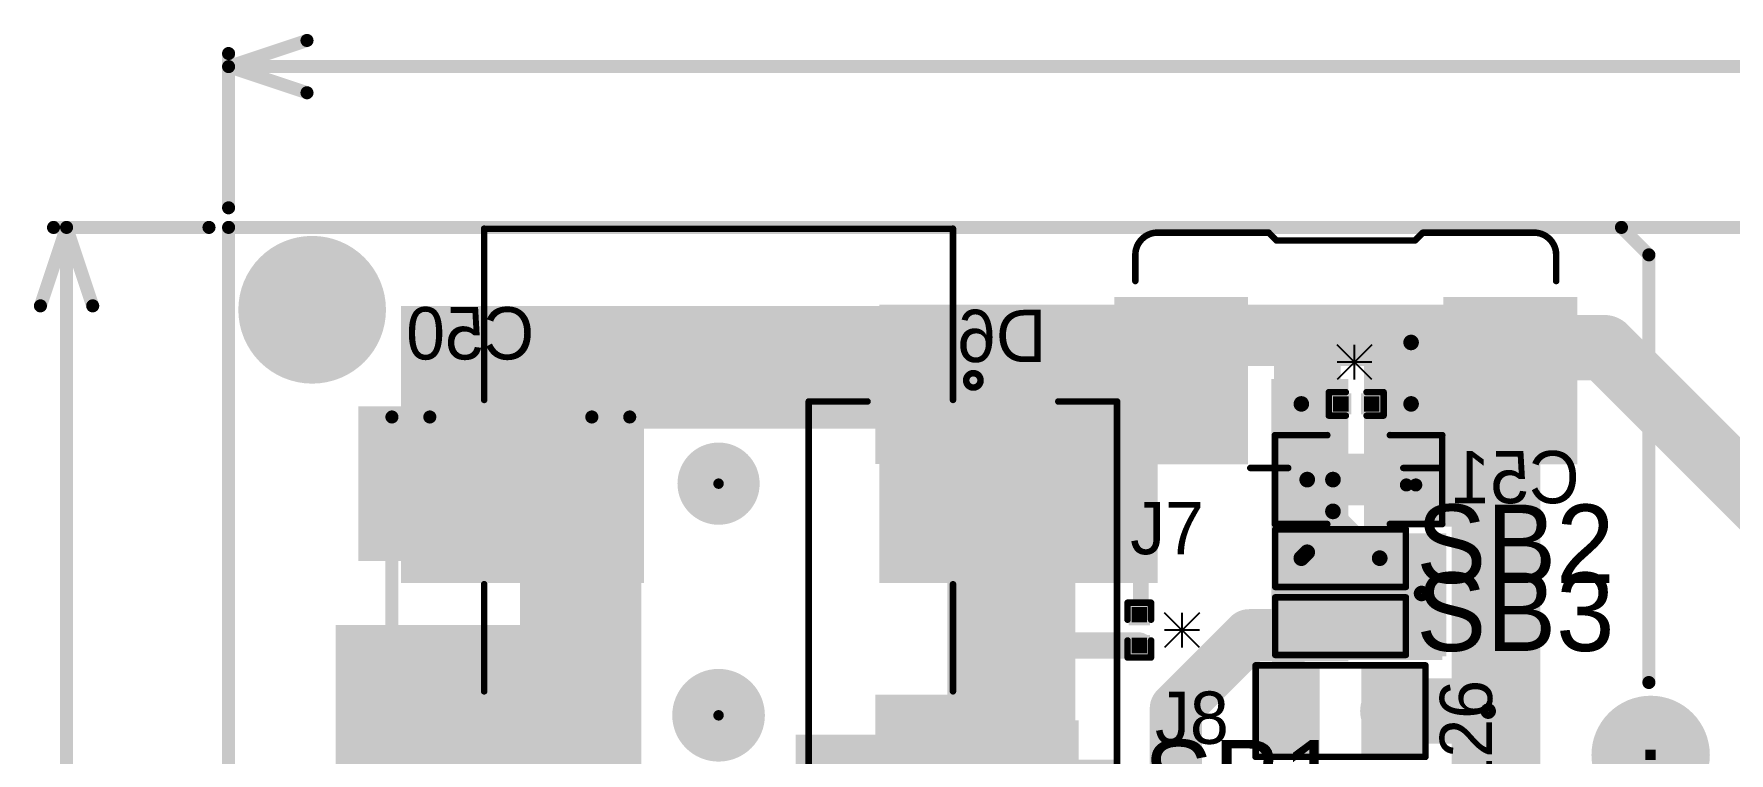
# Model space of a CAD drawing. Header units: millimetres. Extents: x 0.85 to 4.91, y 0.77 to 5.15.
# Drawn here: x 0.851 to 2.148, y 4.598 to 5.148 of the extents above; entities that cross this region are included whole.
import ezdxf

# ---------------------------------------------------------------- set-up
doc = ezdxf.new("R2010")
doc.units = ezdxf.units.MM
doc.header["$MEASUREMENT"] = 0
for name, color, linetype in [('BottomLayer', 5, 'Continuous'), ('BottomOverlay', 54, 'Continuous'), ('BottomPaste', 16, 'Continuous'), ('BottomSolder', 6, 'Continuous'), ('Mechanical1', 6, 'Continuous'), ('Mechanical2', 216, 'Continuous'), ('MultiLayer', 9, 'Continuous'), ('PadHoleLayer', 156, 'Continuous'), ('TopLayer', 1, 'Continuous'), ('TopOverlay', 2, 'Continuous'), ('TopPaste', 8, 'Continuous'), ('TopSolder', 216, 'Continuous'), ('ViaHoleLayer', 16, 'Continuous')]:
    doc.layers.add(name, color=color, linetype=linetype)

# ---------------------------------------------------------------- blocks, each defined once
blk = doc.blocks.new('CAP_0201_B_74')
at = {"layer": 'BottomLayer'}
for points in [[(-0.0177, -0.0059), (-0.0059, -0.0059), (-0.0177, 0.0059), (-0.0059, 0.0059)], [(0.0059, -0.0059), (0.0177, -0.0059), (0.0059, 0.0059), (0.0177, 0.0059)]]:
    blk.add_solid(points, dxfattribs=at)
at = {"layer": 'BottomOverlay', "const_width": 0.005}
for points in [[(-0.021, 0.009), (-0.008, 0.009)], [(-0.021, -0.009), (-0.021, 0.009)], [(0.008, 0.009), (0.021, 0.009)], [(0.021, -0.009), (0.021, 0.009)], [(-0.021, -0.009), (-0.008, -0.009)], [(0.008, -0.009), (0.021, -0.009)]]:
    blk.add_lwpolyline(points, dxfattribs=at)
at = {"layer": 'BottomOverlay', "const_width": 0.0025}
for points in [[(-0.0222, 0.009, 1), (-0.0198, 0.009, 1)], [(-0.0222, 0.009, 1), (-0.0198, 0.009, 1)], [(-0.0092, 0.009, 1), (-0.0067, 0.009, 1)], [(0.0067, 0.009, 1), (0.0092, 0.009, 1)], [(0.0198, 0.009, 1), (0.0222, 0.009, 1)], [(0.0198, 0.009, 1), (0.0222, 0.009, 1)], [(-0.0222, -0.009, 1), (-0.0198, -0.009, 1)], [(-0.0222, -0.009, 1), (-0.0198, -0.009, 1)], [(-0.0092, -0.009, 1), (-0.0067, -0.009, 1)], [(0.0067, -0.009, 1), (0.0092, -0.009, 1)], [(0.0198, -0.009, 1), (0.0222, -0.009, 1)], [(0.0198, -0.009, 1), (0.0222, -0.009, 1)]]:
    blk.add_lwpolyline(points, format="xyb", close=True, dxfattribs=at)
at = {"layer": 'BottomPaste'}
for points in [[(-0.0177, -0.0059), (-0.0059, -0.0059), (-0.0177, 0.0059), (-0.0059, 0.0059)], [(0.0059, -0.0059), (0.0177, -0.0059), (0.0059, 0.0059), (0.0177, 0.0059)]]:
    blk.add_solid(points, dxfattribs=at)
at = {"layer": 'BottomSolder'}
for points in [[(-0.0199, -0.0081), (-0.0037, -0.0081), (-0.0199, 0.0081), (-0.0037, 0.0081)], [(0.0037, -0.0081), (0.0199, -0.0081), (0.0037, 0.0081), (0.0199, 0.0081)]]:
    blk.add_solid(points, dxfattribs=at)
blk = doc.blocks.new('SMD_PAD_118')
at = {"layer": 'TopLayer'}
for points in [[(-0.06, -0.03), (-0.02, -0.03), (-0.06, 0.03), (-0.02, 0.03)], [(0.02, -0.03), (0.06, -0.03), (0.02, 0.03), (0.06, 0.03)]]:
    blk.add_solid(points, dxfattribs=at)
at = {"layer": 'TopOverlay', "const_width": 0.005}
for points in [[(-0.065, 0.035), (0.065, 0.035)], [(-0.065, -0.035), (-0.065, 0.035)], [(0.065, -0.035), (0.065, 0.035)], [(-0.065, -0.035), (0.065, -0.035)]]:
    blk.add_lwpolyline(points, dxfattribs=at)
at = {"layer": 'TopOverlay', "const_width": 0.0025}
for points in [[(-0.06625, 0.035, 1), (-0.06375, 0.035, 1)], [(-0.06625, 0.035, 1), (-0.06375, 0.035, 1)], [(0.06375, 0.035, 1), (0.06625, 0.035, 1)], [(0.06375, 0.035, 1), (0.06625, 0.035, 1)], [(-0.06625, -0.035, 1), (-0.06375, -0.035, 1)], [(-0.06625, -0.035, 1), (-0.06375, -0.035, 1)], [(0.06375, -0.035, 1), (0.06625, -0.035, 1)], [(0.06375, -0.035, 1), (0.06625, -0.035, 1)]]:
    blk.add_lwpolyline(points, format="xyb", close=True, dxfattribs=at)
at = {"layer": 'TopPaste'}
for points in [[(-0.06, -0.03), (-0.02, -0.03), (-0.06, 0.03), (-0.02, 0.03)], [(0.02, -0.03), (0.06, -0.03), (0.02, 0.03), (0.06, 0.03)]]:
    blk.add_solid(points, dxfattribs=at)
at = {"layer": 'TopSolder'}
for points in [[(-0.064, -0.034), (-0.016, -0.034), (-0.064, 0.034), (-0.016, 0.034)], [(0.016, -0.034), (0.064, -0.034), (0.016, 0.034), (0.064, 0.034)]]:
    blk.add_solid(points, dxfattribs=at)
blk = doc.blocks.new('S______B______122')
at = {"layer": 'TopLayer'}
for points in [[(-0.015, -0.0175), (-0.015, 0.0175), (-0.045, -0.0175), (-0.045, 0.0175)], [(0.045, -0.0175), (0.045, 0.0175), (0.015, -0.0175), (0.015, 0.0175)]]:
    blk.add_solid(points, dxfattribs=at)
at = {"layer": 'TopOverlay', "const_width": 0.005}
for points in [[(0.05, 0.022), (-0.05, 0.022)], [(-0.05, 0.022), (-0.05, -0.022)], [(0.05, 0.022), (0.05, -0.022)], [(0.05, -0.022), (-0.05, -0.022)]]:
    blk.add_lwpolyline(points, dxfattribs=at)
at = {"layer": 'TopOverlay', "const_width": 0.0025}
for points in [[(-0.05125, 0.022, 1), (-0.04875, 0.022, 1)], [(-0.05125, 0.022, 1), (-0.04875, 0.022, 1)], [(0.04875, 0.022, 1), (0.05125, 0.022, 1)], [(0.04875, 0.022, 1), (0.05125, 0.022, 1)], [(-0.05125, -0.022, 1), (-0.04875, -0.022, 1)], [(-0.05125, -0.022, 1), (-0.04875, -0.022, 1)], [(0.04875, -0.022, 1), (0.05125, -0.022, 1)], [(0.04875, -0.022, 1), (0.05125, -0.022, 1)]]:
    blk.add_lwpolyline(points, format="xyb", close=True, dxfattribs=at)
at = {"layer": 'TopPaste'}
for points in [[(-0.015, -0.0175), (-0.015, 0.0175), (-0.045, -0.0175), (-0.045, 0.0175)], [(0.045, -0.0175), (0.045, 0.0175), (0.015, -0.0175), (0.015, 0.0175)]]:
    blk.add_solid(points, dxfattribs=at)
at = {"layer": 'TopSolder'}
for points in [[(-0.011, -0.0215), (-0.011, 0.0215), (-0.049, -0.0215), (-0.049, 0.0215)], [(0.049, -0.0215), (0.049, 0.0215), (0.011, -0.0215), (0.011, 0.0215)]]:
    blk.add_solid(points, dxfattribs=at)
blk = doc.blocks.new('S______B______123')
at = {"layer": 'TopLayer'}
for points in [[(-0.015, -0.0175), (-0.015, 0.0175), (-0.045, -0.0175), (-0.045, 0.0175)], [(0.045, -0.0175), (0.045, 0.0175), (0.015, -0.0175), (0.015, 0.0175)]]:
    blk.add_solid(points, dxfattribs=at)
at = {"layer": 'TopOverlay', "const_width": 0.005}
for points in [[(0.05, 0.022), (-0.05, 0.022)], [(-0.05, 0.022), (-0.05, -0.022)], [(0.05, 0.022), (0.05, -0.022)], [(0.05, -0.022), (-0.05, -0.022)]]:
    blk.add_lwpolyline(points, dxfattribs=at)
at = {"layer": 'TopOverlay', "const_width": 0.0025}
for points in [[(-0.05125, 0.022, 1), (-0.04875, 0.022, 1)], [(-0.05125, 0.022, 1), (-0.04875, 0.022, 1)], [(0.04875, 0.022, 1), (0.05125, 0.022, 1)], [(0.04875, 0.022, 1), (0.05125, 0.022, 1)], [(-0.05125, -0.022, 1), (-0.04875, -0.022, 1)], [(-0.05125, -0.022, 1), (-0.04875, -0.022, 1)], [(0.04875, -0.022, 1), (0.05125, -0.022, 1)], [(0.04875, -0.022, 1), (0.05125, -0.022, 1)]]:
    blk.add_lwpolyline(points, format="xyb", close=True, dxfattribs=at)
at = {"layer": 'TopPaste'}
for points in [[(-0.015, -0.0175), (-0.015, 0.0175), (-0.045, -0.0175), (-0.045, 0.0175)], [(0.045, -0.0175), (0.045, 0.0175), (0.015, -0.0175), (0.015, 0.0175)]]:
    blk.add_solid(points, dxfattribs=at)
at = {"layer": 'TopSolder'}
for points in [[(-0.011, -0.0215), (-0.011, 0.0215), (-0.049, -0.0215), (-0.049, 0.0215)], [(0.049, -0.0215), (0.049, 0.0215), (0.011, -0.0215), (0.011, 0.0215)]]:
    blk.add_solid(points, dxfattribs=at)
blk = doc.blocks.new('87583_2010BLF_203')
at = {"layer": 'BottomSolder'}
for points in [[(-0.2627, -0.0745), (-0.2547, -0.0745), (-0.2627, -0.0665), (-0.2547, -0.0665)], [(0.2627, -0.0665), (0.2547, -0.0665), (0.2627, -0.0745), (0.2547, -0.0745)]]:
    blk.add_solid(points, dxfattribs=at)
at = {"layer": 'PadHoleLayer', "const_width": 0.0453}
for points in [[(-0.2813, -0.0705, 1), (-0.236, -0.0705, 1)], [(0.236, -0.0705, 1), (0.2813, -0.0705, 1)]]:
    blk.add_lwpolyline(points, format="xyb", close=True, dxfattribs=at)
at = {"layer": 'TopLayer'}
for points in [[(-0.1598, 0.0138), (-0.1157, 0.0138), (-0.1598, 0.1272), (-0.1157, 0.1272)], [(-0.0614, 0.0138), (-0.0173, 0.0138), (-0.0614, 0.1272), (-0.0173, 0.1272)], [(0.0173, 0.0138), (0.0614, 0.0138), (0.0173, 0.1272), (0.0614, 0.1272)], [(0.1598, 0.1272), (0.1157, 0.1272), (0.1598, 0.0138), (0.1157, 0.0138)]]:
    blk.add_solid(points, dxfattribs=at)
at = {"layer": 'TopOverlay'}
for points, const_width in [([(-0.1719, 0.108, 1), (-0.1861, 0.108, 1)], 0.01), ([(-0.1886, 0.108, 1), (-0.1836, 0.108, 1)], 0.005), ([(-0.1744, 0.108, 1), (-0.1694, 0.108, 1)], 0.005), ([(-0.2625, 0.086, 1), (-0.2575, 0.086, 1)], 0.005), ([(-0.2625, 0.086, 1), (-0.2575, 0.086, 1)], 0.005), ([(-0.1765, 0.086, 1), (-0.1715, 0.086, 1)], 0.005), ([(0.1715, 0.086, 1), (0.1765, 0.086, 1)], 0.005), ([(0.2575, 0.086, 1), (0.2625, 0.086, 1)], 0.005), ([(0.2575, 0.086, 1), (0.2625, 0.086, 1)], 0.005), ([(-0.2625, -0.015, 1), (-0.2575, -0.015, 1)], 0.005), ([(0.2575, -0.015, 1), (0.2625, -0.015, 1)], 0.005), ([(-0.2625, -0.1259, 1), (-0.2575, -0.1259, 1)], 0.005), ([(0.2575, -0.1259, 1), (0.2625, -0.1259, 1)], 0.005), ([(-0.2625, -0.453, 1), (-0.2575, -0.453, 1)], 0.005), ([(-0.2625, -0.453, 1), (-0.2575, -0.453, 1)], 0.005), ([(0.2575, -0.453, 1), (0.2625, -0.453, 1)], 0.005), ([(0.2575, -0.453, 1), (0.2625, -0.453, 1)], 0.005), ([(-0.2835, -0.474, 1), (-0.2785, -0.474, 1)], 0.005), ([(-0.2835, -0.474, 1), (-0.2785, -0.474, 1)], 0.005), ([(0.2785, -0.474, 1), (0.2835, -0.474, 1)], 0.005), ([(0.2785, -0.474, 1), (0.2835, -0.474, 1)], 0.005)]:
    blk.add_lwpolyline(points, format="xyb", close=True, dxfattribs=dict(at, const_width=const_width))
at = {"layer": 'TopOverlay', "const_width": 0.01}
for points in [[(-0.174, 0.086), (-0.26, 0.086)], [(-0.26, 0.086), (-0.26, -0.015)], [(0.26, 0.086), (0.174, 0.086)], [(0.26, 0.086), (0.26, -0.015)], [(-0.26, -0.1259), (-0.26, -0.453)], [(0.26, -0.1259), (0.26, -0.453)], [(-0.26, -0.453), (-0.281, -0.474)], [(0.281, -0.474), (0.26, -0.453)], [(0.281, -0.474), (-0.281, -0.474)]]:
    blk.add_lwpolyline(points, dxfattribs=at)
at = {"layer": 'TopPaste'}
for points in [[(-0.1598, 0.0138), (-0.1157, 0.0138), (-0.1598, 0.1272), (-0.1157, 0.1272)], [(-0.0614, 0.0138), (-0.0173, 0.0138), (-0.0614, 0.1272), (-0.0173, 0.1272)], [(0.0173, 0.0138), (0.0614, 0.0138), (0.0173, 0.1272), (0.0614, 0.1272)], [(0.1598, 0.1272), (0.1157, 0.1272), (0.1598, 0.0138), (0.1157, 0.0138)]]:
    blk.add_solid(points, dxfattribs=at)
at = {"layer": 'TopSolder'}
for points in [[(-0.1638, 0.0098), (-0.1117, 0.0098), (-0.1638, 0.1312), (-0.1117, 0.1312)], [(-0.0654, 0.0098), (-0.0133, 0.0098), (-0.0654, 0.1312), (-0.0133, 0.1312)], [(0.0133, 0.0098), (0.0654, 0.0098), (0.0133, 0.1312), (0.0654, 0.1312)], [(0.1638, 0.1312), (0.1117, 0.1312), (0.1638, 0.0098), (0.1117, 0.0098)], [(-0.2627, -0.0745), (-0.2547, -0.0745), (-0.2627, -0.0665), (-0.2547, -0.0665)], [(0.2627, -0.0665), (0.2547, -0.0665), (0.2627, -0.0745), (0.2547, -0.0745)]]:
    blk.add_solid(points, dxfattribs=at)
blk = doc.blocks.new('0527460471_207')
at = {"layer": 'TopLayer'}
for points in [[(-0.0354, 0.0221), (-0.0236, 0.0221), (-0.0354, 0.0536), (-0.0236, 0.0536)], [(-0.0157, 0.0221), (-0.0039, 0.0221), (-0.0157, 0.0536), (-0.0039, 0.0536)], [(0.0039, 0.0221), (0.0157, 0.0221), (0.0039, 0.0536), (0.0157, 0.0536)], [(0.0236, 0.0221), (0.0354, 0.0221), (0.0236, 0.0536), (0.0354, 0.0536)], [(-0.1732, -0.0979), (-0.0787, -0.0979), (-0.1732, 0.0221), (-0.0787, 0.0221)], [(0.1732, 0.0221), (0.0787, 0.0221), (0.1732, -0.0979), (0.0787, -0.0979)]]:
    blk.add_solid(points, dxfattribs=at)
at = {"layer": 'TopOverlay'}
for points, const_width in [([(-0.0464, 0.042, 1), (-0.0536, 0.042, 1)], 0.01), ([(-0.0561, 0.042, 1), (-0.0511, 0.042, 1)], 0.005), ([(-0.0489, 0.042, 1), (-0.0439, 0.042, 1)], 0.005), ([(-0.0742, 0.029, 1), (-0.0717, 0.029, 1)], 0.0025), ([(-0.0452, 0.029, 1), (-0.0428, 0.029, 1)], 0.0025), ([(0.0428, 0.029, 1), (0.0453, 0.029, 1)], 0.0025), ([(0.0718, 0.029, 1), (0.0743, 0.029, 1)], 0.0025), ([(-0.1623, -0.114, 1), (-0.1598, -0.114, 1)], 0.0025), ([(0.1598, -0.114, 1), (0.1623, -0.114, 1)], 0.0025), ([(-0.1623, -0.133, 1), (-0.1598, -0.133, 1)], 0.0025), ([(-0.1623, -0.133, 1), (-0.1598, -0.133, 1)], 0.0025), ([(-0.0542, -0.145, 1), (-0.0517, -0.145, 1)], 0.0025), ([(-0.0542, -0.145, 1), (-0.0517, -0.145, 1)], 0.0025), ([(0.0517, -0.145, 1), (0.0542, -0.145, 1)], 0.0025), ([(0.0517, -0.145, 1), (0.0542, -0.145, 1)], 0.0025), ([(0.1598, -0.133, 1), (0.1623, -0.133, 1)], 0.0025), ([(0.1598, -0.133, 1), (0.1623, -0.133, 1)], 0.0025), ([(-0.1462, -0.151, 1), (-0.1437, -0.151, 1)], 0.0025), ([(-0.1462, -0.151, 1), (-0.1437, -0.151, 1)], 0.0025), ([(-0.0602, -0.151, 1), (-0.0578, -0.151, 1)], 0.0025), ([(-0.0602, -0.151, 1), (-0.0578, -0.151, 1)], 0.0025), ([(0.0577, -0.151, 1), (0.0602, -0.151, 1)], 0.0025), ([(0.0577, -0.151, 1), (0.0602, -0.151, 1)], 0.0025), ([(0.1437, -0.151, 1), (0.1462, -0.151, 1)], 0.0025), ([(0.1437, -0.151, 1), (0.1462, -0.151, 1)], 0.0025)]:
    blk.add_lwpolyline(points, format="xyb", close=True, dxfattribs=dict(at, const_width=const_width))
at = {"layer": 'TopOverlay', "const_width": 0.005}
for points in [[(-0.044, 0.029), (-0.073, 0.029)], [(0.073, 0.029), (0.044, 0.029)], [(-0.161, -0.114), (-0.161, -0.133)], [(0.161, -0.114), (0.161, -0.133)], [(-0.053, -0.145), (-0.059, -0.151)], [(0.053, -0.145), (-0.053, -0.145)], [(0.059, -0.151), (0.053, -0.145)], [(-0.059, -0.151), (-0.145, -0.151)], [(0.145, -0.151), (0.059, -0.151)]]:
    blk.add_lwpolyline(points, dxfattribs=at)
for points in [[(-0.145, -0.151, -0.414214), (-0.161, -0.133)], [(0.161, -0.133, -0.414214), (0.145, -0.151)]]:
    blk.add_lwpolyline(points, format="xyb", dxfattribs=at)
at = {"layer": 'TopPaste'}
for points in [[(-0.0354, 0.0221), (-0.0236, 0.0221), (-0.0354, 0.0536), (-0.0236, 0.0536)], [(-0.0157, 0.0221), (-0.0039, 0.0221), (-0.0157, 0.0536), (-0.0039, 0.0536)], [(0.0039, 0.0221), (0.0157, 0.0221), (0.0039, 0.0536), (0.0157, 0.0536)], [(0.0236, 0.0221), (0.0354, 0.0221), (0.0236, 0.0536), (0.0354, 0.0536)], [(-0.1732, -0.0979), (-0.0787, -0.0979), (-0.1732, 0.0221), (-0.0787, 0.0221)], [(0.1732, 0.0221), (0.0787, 0.0221), (0.1732, -0.0979), (0.0787, -0.0979)]]:
    blk.add_solid(points, dxfattribs=at)
at = {"layer": 'TopSolder'}
for points in [[(-0.0394, 0.0181), (-0.0196, 0.0181), (-0.0394, 0.0576), (-0.0196, 0.0576)], [(-0.0197, 0.0181), (0.0001, 0.0181), (-0.0197, 0.0576), (0.0001, 0.0576)], [(-0.0001, 0.0181), (0.0197, 0.0181), (-0.0001, 0.0576), (0.0197, 0.0576)], [(0.0196, 0.0181), (0.0394, 0.0181), (0.0196, 0.0576), (0.0394, 0.0576)], [(-0.1772, -0.1019), (-0.0747, -0.1019), (-0.1772, 0.0261), (-0.0747, 0.0261)], [(0.1772, 0.0261), (0.0747, 0.0261), (0.1772, -0.1019), (0.0747, -0.1019)]]:
    blk.add_solid(points, dxfattribs=at)
blk = doc.blocks.new('DC_005_5A_2_5_SMT_208')
at = {"layer": 'BottomSolder', "const_width": 0.004}
for points in [[(-0.002, 0, 1), (0.002, 0, 1)], [(0.1752, 0, 1), (0.1792, 0, 1)]]:
    blk.add_lwpolyline(points, format="xyb", close=True, dxfattribs=at)
at = {"layer": 'PadHoleLayer'}
for points, const_width in [([(-0.0157, 0, 1), (0.0157, 0, 1)], 0.0315), ([(0.1594, 0, 1), (0.1949, 0, 1)], 0.0354)]:
    blk.add_lwpolyline(points, format="xyb", close=True, dxfattribs=dict(at, const_width=const_width))
at = {"layer": 'TopLayer'}
for points in [[(-0.0551, 0.1772), (0.0551, 0.1772), (-0.0551, 0.2717), (0.0551, 0.2717)], [(0.185, 0.1772), (0.2953, 0.1772), (0.185, 0.2717), (0.2953, 0.2717)], [(-0.0551, -0.2717), (0.0551, -0.2717), (-0.0551, -0.1772), (0.0551, -0.1772)], [(0.185, -0.2717), (0.2953, -0.2717), (0.185, -0.1772), (0.2953, -0.1772)]]:
    blk.add_solid(points, dxfattribs=at)
at = {"layer": 'TopOverlay'}
for points, const_width in [([(-0.0735, 0.195, 1), (-0.0845, 0.195, 1)], 0.005), ([(-0.0857, 0.195, 1), (-0.0832, 0.195, 1)], 0.0025), ([(-0.0748, 0.195, 1), (-0.0723, 0.195, 1)], 0.0025), ([(-0.1963, 0.1794, 1), (-0.1938, 0.1794, 1)], 0.0025), ([(-0.1961, 0.1794, 1), (-0.1936, 0.1794, 1)], 0.0025), ([(-0.0653, 0.1794, 1), (-0.0628, 0.1794, 1)], 0.0025), ([(0.0757, 0.1794, 1), (0.0783, 0.1794, 1)], 0.0025), ([(0.1576, 0.1794, 1), (0.1601, 0.1794, 1)], 0.0025), ([(0.3029, 0.1794, 1), (0.3054, 0.1794, 1)], 0.0025), ([(0.3848, 0.1794, 1), (0.3873, 0.1794, 1)], 0.0025), ([(0.3847, 0.1794, 1), (0.3872, 0.1794, 1)], 0.0025), ([(-0.1963, -0.1794, 1), (-0.1938, -0.1794, 1)], 0.0025), ([(-0.1961, -0.1794, 1), (-0.1936, -0.1794, 1)], 0.0025), ([(-0.0653, -0.1794, 1), (-0.0628, -0.1794, 1)], 0.0025), ([(0.0757, -0.1794, 1), (0.0783, -0.1794, 1)], 0.0025), ([(0.1576, -0.1794, 1), (0.1601, -0.1794, 1)], 0.0025), ([(0.3029, -0.1794, 1), (0.3054, -0.1794, 1)], 0.0025), ([(0.3848, -0.1794, 1), (0.3873, -0.1794, 1)], 0.0025), ([(0.3847, -0.1794, 1), (0.3872, -0.1794, 1)], 0.0025)]:
    blk.add_lwpolyline(points, format="xyb", close=True, dxfattribs=dict(at, const_width=const_width))
at = {"layer": 'TopOverlay', "const_width": 0.005}
for points in [[(-0.064, 0.1794), (-0.195, 0.1794)], [(-0.1949, -0.1794), (-0.1949, 0.1794)], [(0.1588, 0.1794), (0.077, 0.1794)], [(0.386, 0.1794), (0.3042, 0.1794)], [(0.386, -0.1794), (0.386, 0.1794)], [(-0.064, -0.1794), (-0.195, -0.1794)], [(0.1588, -0.1794), (0.077, -0.1794)], [(0.386, -0.1794), (0.3042, -0.1794)]]:
    blk.add_lwpolyline(points, dxfattribs=at)
at = {"layer": 'TopPaste'}
for points in [[(-0.0551, 0.1772), (0.0551, 0.1772), (-0.0551, 0.2717), (0.0551, 0.2717)], [(0.185, 0.1772), (0.2953, 0.1772), (0.185, 0.2717), (0.2953, 0.2717)], [(-0.0551, -0.2717), (0.0551, -0.2717), (-0.0551, -0.1772), (0.0551, -0.1772)], [(0.185, -0.2717), (0.2953, -0.2717), (0.185, -0.1772), (0.2953, -0.1772)]]:
    blk.add_solid(points, dxfattribs=at)
at = {"layer": 'TopSolder', "const_width": 0.004}
for points in [[(-0.002, 0, 1), (0.002, 0, 1)], [(0.1752, 0, 1), (0.1792, 0, 1)]]:
    blk.add_lwpolyline(points, format="xyb", close=True, dxfattribs=at)
at = {"layer": 'TopSolder'}
for points in [[(-0.0591, 0.1732), (0.0591, 0.1732), (-0.0591, 0.2757), (0.0591, 0.2757)], [(0.181, 0.1732), (0.2993, 0.1732), (0.181, 0.2757), (0.2993, 0.2757)], [(-0.0591, -0.2757), (0.0591, -0.2757), (-0.0591, -0.1732), (0.0591, -0.1732)], [(0.181, -0.2757), (0.2993, -0.2757), (0.181, -0.1732), (0.2993, -0.1732)]]:
    blk.add_solid(points, dxfattribs=at)
blk = doc.blocks.new('SMC_B_216')
at = {"layer": 'BottomLayer'}
for points in [[(-0.1522, -0.063), (-0.0923, -0.063), (-0.1522, 0.063), (-0.0923, 0.063)], [(0.0923, -0.063), (0.1522, -0.063), (0.0923, 0.063), (0.1522, 0.063)]]:
    blk.add_solid(points, dxfattribs=at)
at = {"layer": 'BottomOverlay', "const_width": 0.005}
for points in [[(-0.153, 0.118), (0.136, 0.118)], [(0.136, 0.118), (0.136, 0.073)], [(0.136, -0.073), (0.136, -0.118)], [(-0.153, -0.118), (0.136, -0.118)]]:
    blk.add_lwpolyline(points, dxfattribs=at)
at = {"layer": 'BottomOverlay', "const_width": 0.0025}
for points in [[(-0.1542, 0.118, 1), (-0.1517, 0.118, 1)], [(0.1348, 0.118, 1), (0.1373, 0.118, 1)], [(0.1348, 0.118, 1), (0.1373, 0.118, 1)], [(0.1348, 0.073, 1), (0.1373, 0.073, 1)], [(0.1348, -0.073, 1), (0.1373, -0.073, 1)], [(-0.1542, -0.118, 1), (-0.1517, -0.118, 1)], [(0.1348, -0.118, 1), (0.1373, -0.118, 1)], [(0.1348, -0.118, 1), (0.1373, -0.118, 1)]]:
    blk.add_lwpolyline(points, format="xyb", close=True, dxfattribs=at)
at = {"layer": 'BottomOverlay'}
for points in [[(-0.218, 0.065), (-0.138, 0.065), (-0.218, 0.118), (-0.138, 0.118)], [(-0.218, -0.071), (-0.156, -0.071), (-0.218, 0.069), (-0.156, 0.069)], [(-0.218, -0.118), (-0.138, -0.118), (-0.218, -0.065), (-0.138, -0.065)]]:
    blk.add_solid(points, dxfattribs=at)
at = {"layer": 'BottomPaste'}
for points in [[(-0.1522, -0.063), (-0.0923, -0.063), (-0.1522, 0.063), (-0.0923, 0.063)], [(0.0923, -0.063), (0.1522, -0.063), (0.0923, 0.063), (0.1522, 0.063)]]:
    blk.add_solid(points, dxfattribs=at)
at = {"layer": 'BottomSolder'}
for points in [[(-0.1562, -0.067), (-0.0883, -0.067), (-0.1562, 0.067), (-0.0883, 0.067)], [(0.0883, -0.067), (0.1562, -0.067), (0.0883, 0.067), (0.1562, 0.067)]]:
    blk.add_solid(points, dxfattribs=at)
blk = doc.blocks.new('C__0805_B_237')
at = {"layer": 'BottomLayer'}
for points in [[(-0.06, -0.03), (-0.02, -0.03), (-0.06, 0.03), (-0.02, 0.03)], [(0.02, -0.03), (0.06, -0.03), (0.02, 0.03), (0.06, 0.03)]]:
    blk.add_solid(points, dxfattribs=at)
at = {"layer": 'BottomOverlay', "const_width": 0.005}
for points in [[(-0.064, 0.034), (-0.024, 0.034)], [(-0.064, -0.034), (-0.064, 0.034)], [(0.024, 0.034), (0.064, 0.034)], [(0.064, -0.034), (0.064, 0.034)], [(-0.064, -0.034), (-0.024, -0.034)], [(0.024, -0.034), (0.064, -0.034)]]:
    blk.add_lwpolyline(points, dxfattribs=at)
at = {"layer": 'BottomOverlay', "const_width": 0.0025}
for points in [[(-0.0653, 0.034, 1), (-0.0628, 0.034, 1)], [(-0.0653, 0.034, 1), (-0.0628, 0.034, 1)], [(-0.0253, 0.034, 1), (-0.0227, 0.034, 1)], [(0.0227, 0.034, 1), (0.0253, 0.034, 1)], [(0.0628, 0.034, 1), (0.0653, 0.034, 1)], [(0.0628, 0.034, 1), (0.0653, 0.034, 1)], [(-0.0653, -0.034, 1), (-0.0628, -0.034, 1)], [(-0.0653, -0.034, 1), (-0.0628, -0.034, 1)], [(-0.0253, -0.034, 1), (-0.0227, -0.034, 1)], [(0.0227, -0.034, 1), (0.0253, -0.034, 1)], [(0.0628, -0.034, 1), (0.0653, -0.034, 1)], [(0.0628, -0.034, 1), (0.0653, -0.034, 1)]]:
    blk.add_lwpolyline(points, format="xyb", close=True, dxfattribs=at)
at = {"layer": 'BottomPaste'}
for points in [[(-0.06, -0.03), (-0.02, -0.03), (-0.06, 0.03), (-0.02, 0.03)], [(0.02, -0.03), (0.06, -0.03), (0.02, 0.03), (0.06, 0.03)]]:
    blk.add_solid(points, dxfattribs=at)
at = {"layer": 'BottomSolder'}
for points in [[(-0.0628, -0.0328), (-0.0172, -0.0328), (-0.0628, 0.0328), (-0.0172, 0.0328)], [(0.0172, -0.0328), (0.0628, -0.0328), (0.0172, 0.0328), (0.0628, 0.0328)]]:
    blk.add_solid(points, dxfattribs=at)
blk = doc.blocks.new('593D107X9016D2TE3_B_238')
at = {"layer": 'BottomLayer'}
for points in [[(-0.1817, -0.0506), (-0.0719, -0.0506), (-0.1817, 0.0506), (-0.0719, 0.0506)], [(0.0719, -0.0506), (0.1817, -0.0506), (0.0719, 0.0506), (0.1817, 0.0506)]]:
    blk.add_solid(points, dxfattribs=at)
at = {"layer": 'BottomOverlay', "const_width": 0.01}
for points in [[(-0.142, 0.091), (0.15, 0.091)], [(-0.142, 0.091), (-0.142, 0.062)], [(0.15, 0.091), (0.15, 0.062)], [(-0.175, -0.063), (-0.175, -0.092)], [(-0.142, -0.062), (-0.142, -0.091)], [(0.15, -0.062), (0.15, -0.091)], [(-0.191, -0.077), (-0.158, -0.077)], [(-0.142, -0.091), (0.15, -0.091)]]:
    blk.add_lwpolyline(points, dxfattribs=at)
at = {"layer": 'BottomOverlay', "const_width": 0.005}
for points in [[(-0.1445, 0.091, 1), (-0.1395, 0.091, 1)], [(-0.1445, 0.091, 1), (-0.1395, 0.091, 1)], [(0.1475, 0.091, 1), (0.1525, 0.091, 1)], [(0.1475, 0.091, 1), (0.1525, 0.091, 1)], [(-0.1445, 0.062, 1), (-0.1395, 0.062, 1)], [(0.1475, 0.062, 1), (0.1525, 0.062, 1)], [(-0.1775, -0.063, 1), (-0.1725, -0.063, 1)], [(-0.1445, -0.062, 1), (-0.1395, -0.062, 1)], [(0.1475, -0.062, 1), (0.1525, -0.062, 1)], [(-0.1935, -0.077, 1), (-0.1885, -0.077, 1)], [(-0.1605, -0.077, 1), (-0.1555, -0.077, 1)], [(-0.1775, -0.092, 1), (-0.1725, -0.092, 1)], [(-0.1445, -0.091, 1), (-0.1395, -0.091, 1)], [(-0.1445, -0.091, 1), (-0.1395, -0.091, 1)], [(0.1475, -0.091, 1), (0.1525, -0.091, 1)], [(0.1475, -0.091, 1), (0.1525, -0.091, 1)]]:
    blk.add_lwpolyline(points, format="xyb", close=True, dxfattribs=at)
at = {"layer": 'BottomPaste'}
for points in [[(-0.1817, -0.0506), (-0.0719, -0.0506), (-0.1817, 0.0506), (-0.0719, 0.0506)], [(0.0719, -0.0506), (0.1817, -0.0506), (0.0719, 0.0506), (0.1817, 0.0506)]]:
    blk.add_solid(points, dxfattribs=at)
at = {"layer": 'BottomSolder'}
for points in [[(-0.1857, -0.0546), (-0.0679, -0.0546), (-0.1857, 0.0546), (-0.0679, 0.0546)], [(0.0679, -0.0546), (0.1857, -0.0546), (0.0679, 0.0546), (0.1857, 0.0546)]]:
    blk.add_solid(points, dxfattribs=at)
blk = doc.blocks.new('CAP_0201_B_239')
at = {"layer": 'BottomLayer'}
for points in [[(-0.0177, -0.0059), (-0.0059, -0.0059), (-0.0177, 0.0059), (-0.0059, 0.0059)], [(0.0059, -0.0059), (0.0177, -0.0059), (0.0059, 0.0059), (0.0177, 0.0059)]]:
    blk.add_solid(points, dxfattribs=at)
at = {"layer": 'BottomOverlay', "const_width": 0.005}
for points in [[(-0.021, 0.009), (-0.008, 0.009)], [(-0.021, 0.009), (-0.021, -0.009)], [(0.008, 0.009), (0.021, 0.009)], [(0.021, 0.009), (0.021, -0.009)], [(-0.021, -0.009), (-0.008, -0.009)], [(0.008, -0.009), (0.021, -0.009)]]:
    blk.add_lwpolyline(points, dxfattribs=at)
at = {"layer": 'BottomOverlay', "const_width": 0.0025}
for points in [[(-0.0222, 0.009, 1), (-0.0198, 0.009, 1)], [(-0.0222, 0.009, 1), (-0.0198, 0.009, 1)], [(-0.0092, 0.009, 1), (-0.0067, 0.009, 1)], [(0.0067, 0.009, 1), (0.0092, 0.009, 1)], [(0.0198, 0.009, 1), (0.0222, 0.009, 1)], [(0.0198, 0.009, 1), (0.0222, 0.009, 1)], [(-0.0222, -0.009, 1), (-0.0198, -0.009, 1)], [(-0.0222, -0.009, 1), (-0.0198, -0.009, 1)], [(-0.0092, -0.009, 1), (-0.0067, -0.009, 1)], [(0.0067, -0.009, 1), (0.0092, -0.009, 1)], [(0.0198, -0.009, 1), (0.0222, -0.009, 1)], [(0.0198, -0.009, 1), (0.0222, -0.009, 1)]]:
    blk.add_lwpolyline(points, format="xyb", close=True, dxfattribs=at)
at = {"layer": 'BottomPaste'}
for points in [[(-0.0177, -0.0059), (-0.0059, -0.0059), (-0.0177, 0.0059), (-0.0059, 0.0059)], [(0.0059, -0.0059), (0.0177, -0.0059), (0.0059, 0.0059), (0.0177, 0.0059)]]:
    blk.add_solid(points, dxfattribs=at)
at = {"layer": 'BottomSolder'}
for points in [[(-0.0199, -0.0081), (-0.0037, -0.0081), (-0.0199, 0.0081), (-0.0037, 0.0081)], [(0.0037, -0.0081), (0.0199, -0.0081), (0.0037, 0.0081), (0.0199, 0.0081)]]:
    blk.add_solid(points, dxfattribs=at)

msp = doc.modelspace()

# ---------------------------------------------------------------- linework, layer by layer
at = {"layer": 'BottomLayer'}
for points, const_width in [([(1.0377, 4.937, 1), (1.0902, 4.937, 1)], 0.0525), ([(1.9165, 4.908, 1), (1.9415, 4.908, 1)], 0.025), ([(2.0405, 4.908, 1), (2.0655, 4.908, 1)], 0.025), ([(2.0405, 4.908, 1), (2.0655, 4.908, 1)], 0.025), ([(1.2543, 4.895, 1), (1.2857, 4.895, 1)], 0.0315), ([(1.8971, 4.912, 1), (1.9129, 4.912, 1)], 0.0157), ([(1.8131, 4.865, 1), (1.8289, 4.865, 1)], 0.0157), ([(1.8971, 4.865, 1), (1.9129, 4.865, 1)], 0.0157), ([(1.9051, 4.72, 1), (1.9209, 4.72, 1)], 0.0157), ([(1.771, 4.688, 1), (1.791, 4.688, 1)], 0.02), ([(1.771, 4.688, 1), (1.791, 4.688, 1)], 0.02), ([(1.838, 4.688, 1), (1.858, 4.688, 1)], 0.02), ([(1.5752, 4.6802, 1), (1.5852, 4.6802, 1)], 0.01), ([(1.5752, 4.6802, 1), (1.5852, 4.6802, 1)], 0.01), ([(1.692, 4.6802, 1), (1.702, 4.6802, 1)], 0.01), ([(1.557, 4.662, 1), (1.567, 4.662, 1)], 0.01), ([(1.557, 4.662, 1), (1.567, 4.662, 1)], 0.01), ([(1.715, 4.632, 1), (1.735, 4.632, 1)], 0.02), ([(1.715, 4.632, 1), (1.735, 4.632, 1)], 0.02), ([(1.9561, 4.63, 1), (1.9719, 4.63, 1)], 0.0157), ([(1.557, 4.6085, 1), (1.567, 4.6085, 1)], 0.01)]:
    msp.add_lwpolyline(points, format="xyb", close=True, dxfattribs=dict(at, const_width=const_width))
for points, const_width in [([(1.929, 4.908), (2.053, 4.908)], 0.05), ([(2.053, 4.908), (2.222, 4.739)], 0.05), ([(1.725, 4.632), (1.781, 4.688)], 0.04), ([(1.781, 4.688), (1.848, 4.688)], 0.04), ([(1.562, 4.662), (1.5802, 4.6802)], 0.02), ([(1.5802, 4.6802), (1.697, 4.6802)], 0.02), ([(1.562, 4.6085), (1.562, 4.662)], 0.02), ([(1.725, 4.318), (1.725, 4.632)], 0.04)]:
    msp.add_lwpolyline(points, dxfattribs=dict(at, const_width=const_width))
for points in [[(1.132, 4.728), (1.318, 4.728), (1.132, 4.94), (1.318, 4.94)], [(1.136, 4.846), (1.625, 4.846), (1.136, 4.94), (1.625, 4.94)], [(1.498, 4.728), (1.711, 4.728), (1.498, 4.941), (1.711, 4.941)], [(1.997, 4.894), (1.997, 4.941), (1.696, 4.894), (1.696, 4.941)], [(1.936, 4.337), (2.004, 4.337), (1.936, 4.939), (2.004, 4.939)], [(1.997, 4.9), (1.869, 4.9), (1.997, 4.771), (1.869, 4.771)], [(1.798, 4.668), (1.857, 4.668), (1.798, 4.884), (1.857, 4.884)], [(1.7042, 4.7719), (1.6922, 4.7719), (1.7042, 4.703), (1.6922, 4.703)], [(1.802, 4.669), (1.929, 4.669), (1.802, 4.763), (1.929, 4.763)], [(1.082, 4.494), (1.312, 4.494), (1.082, 4.696), (1.312, 4.696)]]:
    msp.add_solid(points, dxfattribs=at)
at = {"layer": 'BottomOverlay'}
for p, q in [((1.875, 4.9103), (1.8483, 4.8837)), ((1.875, 4.8837), (1.8483, 4.9103)), ((1.8617, 4.8837), (1.8617, 4.9103)), ((1.875, 4.897), (1.8483, 4.897)), ((1.743, 4.7053), (1.7163, 4.6787)), ((1.743, 4.6787), (1.7163, 4.7053)), ((1.7297, 4.6787), (1.7297, 4.7053)), ((1.743, 4.692), (1.7163, 4.692))]:
    msp.add_line(p, q, dxfattribs=at)
at = {"layer": 'BottomSolder', "const_width": 0.0565}
msp.add_lwpolyline([(1.0357, 4.937, 1), (1.0922, 4.937, 1)], format="xyb", close=True, dxfattribs=at)
at = {"layer": 'Mechanical1', "const_width": 0.01}
for points in [[(1, 5.123), (1.06, 5.143)], [(1, 5.015), (1, 5.133)], [(1, 5.123), (2.6446, 5.123)], [(1, 5.123), (1.06, 5.103)], [(0.856, 4.94), (0.876, 5)], [(0.866, 5), (0.985, 5)], [(0.876, 3.2174), (0.876, 5)], [(0.876, 5), (0.896, 4.94)]]:
    msp.add_lwpolyline(points, dxfattribs=at)
at = {"layer": 'Mechanical1', "const_width": 0.005}
for points in [[(0.9975, 5.133, 1), (1.0025, 5.133, 1)], [(1.0575, 5.143, 1), (1.0625, 5.143, 1)], [(0.9975, 5.123, 1), (1.0025, 5.123, 1)], [(0.9975, 5.123, 1), (1.0025, 5.123, 1)], [(0.9975, 5.123, 1), (1.0025, 5.123, 1)], [(1.0575, 5.103, 1), (1.0625, 5.103, 1)], [(0.9975, 5.015, 1), (1.0025, 5.015, 1)], [(0.8635, 5, 1), (0.8685, 5, 1)], [(0.8735, 5, 1), (0.8785, 5, 1)], [(0.8735, 5, 1), (0.8785, 5, 1)], [(0.8735, 5, 1), (0.8785, 5, 1)], [(0.9825, 5, 1), (0.9875, 5, 1)], [(0.8535, 4.94, 1), (0.8585, 4.94, 1)], [(0.8935, 4.94, 1), (0.8985, 4.94, 1)]]:
    msp.add_lwpolyline(points, format="xyb", close=True, dxfattribs=at)
at = {"layer": 'Mechanical2', "const_width": 0.01}
for points in [[(1, 5), (4.823, 5)], [(1, 0.965), (1, 5)]]:
    msp.add_lwpolyline(points, dxfattribs=at)
at = {"layer": 'Mechanical2', "const_width": 0.005}
msp.add_lwpolyline([(0.9975, 5, 1), (1.0025, 5, 1)], format="xyb", close=True, dxfattribs=at)
msp.add_lwpolyline([(0.9975, 5, 1), (1.0025, 5, 1)], format="xyb", close=True, dxfattribs=at)
at = {"layer": 'MultiLayer'}
for points, const_width in [([(1.0377, 4.937, 1), (1.0902, 4.937, 1)], 0.0525), ([(1.2543, 4.895, 1), (1.2857, 4.895, 1)], 0.0315), ([(1.8971, 4.912, 1), (1.9129, 4.912, 1)], 0.0157), ([(1.8131, 4.865, 1), (1.8289, 4.865, 1)], 0.0157), ([(1.8971, 4.865, 1), (1.9129, 4.865, 1)], 0.0157), ([(1.9051, 4.72, 1), (1.9209, 4.72, 1)], 0.0157), ([(1.9561, 4.63, 1), (1.9719, 4.63, 1)], 0.0157)]:
    msp.add_lwpolyline(points, format="xyb", close=True, dxfattribs=dict(at, const_width=const_width))
at = {"layer": 'PadHoleLayer', "const_width": 0.0138}
msp.add_lwpolyline([(1.0846, 4.9601), (1.0846, 4.9139), (1.0434, 4.9139), (1.0434, 4.9601)], close=True, dxfattribs=at)
at = {"layer": 'TopLayer'}
for points, const_width in [([(1.0377, 4.937, 1), (1.0902, 4.937, 1)], 0.0525), ([(1.2543, 4.895, 1), (1.2857, 4.895, 1)], 0.0315), ([(1.8971, 4.912, 1), (1.9129, 4.912, 1)], 0.0157), ([(1.8131, 4.865, 1), (1.8289, 4.865, 1)], 0.0157), ([(1.8971, 4.865, 1), (1.9129, 4.865, 1)], 0.0157), ([(1.8958, 4.868, 1), (1.9083, 4.868, 1)], 0.0125), ([(1.8987, 4.865, 1), (1.9112, 4.865, 1)], 0.0125), ([(1.8225, 4.8071, 1), (1.8285, 4.8071, 1)], 0.006), ([(1.8422, 4.8071, 1), (1.8482, 4.8071, 1)], 0.006), ([(1.8422, 4.7828, 1), (1.8482, 4.7828, 1)], 0.006), ([(1.8422, 4.7828, 1), (1.8482, 4.7828, 1)], 0.006), ([(1.818, 4.747, 1), (1.824, 4.747, 1)], 0.006), ([(1.8225, 4.7515, 1), (1.8285, 4.7515, 1)], 0.006), ([(1.8225, 4.7515, 1), (1.8285, 4.7515, 1)], 0.006), ([(1.878, 4.747, 1), (1.884, 4.747, 1)], 0.006), ([(1.9051, 4.72, 1), (1.9209, 4.72, 1)], 0.0157), ([(1.8048, 4.685, 1), (1.8173, 4.685, 1)], 0.0125), ([(1.8048, 4.685, 1), (1.8173, 4.685, 1)], 0.0125), ([(1.8148, 4.695, 1), (1.8273, 4.695, 1)], 0.0125), ([(1.8785, 4.63, 1), (1.9035, 4.63, 1)], 0.025), ([(1.9515, 4.63, 1), (1.9765, 4.63, 1)], 0.025), ([(1.9561, 4.63, 1), (1.9719, 4.63, 1)], 0.0157), ([(1.8048, 4.63, 1), (1.8173, 4.63, 1)], 0.0125)]:
    msp.add_lwpolyline(points, format="xyb", close=True, dxfattribs=dict(at, const_width=const_width))
for points, const_width in [([(1.902, 4.868), (1.905, 4.865)], 0.025), ([(1.8255, 4.7515), (1.8255, 4.8071)], 0.012), ([(1.8452, 4.7828), (1.8452, 4.8071)], 0.012), ([(1.8452, 4.7828), (1.881, 4.747)], 0.012), ([(1.821, 4.747), (1.8255, 4.7515)], 0.012), ([(1.811, 4.685), (1.821, 4.695)], 0.025), ([(1.811, 4.63), (1.811, 4.685)], 0.025), ([(1.891, 4.63), (1.964, 4.63)], 0.05)]:
    msp.add_lwpolyline(points, dxfattribs=dict(at, const_width=const_width))
for points in [[(1.223, 4.498), (1.316, 4.498), (1.223, 4.939), (1.316, 4.939)], [(1.8, 4.844), (1.851, 4.844), (1.8, 4.94), (1.851, 4.94)], [(1.925, 4.941), (1.8787, 4.941), (1.925, 4.844), (1.8787, 4.844)], [(1.839, 4.8071), (1.851, 4.8071), (1.839, 4.876), (1.851, 4.876)], [(1.8784, 4.8071), (1.8904, 4.8071), (1.8784, 4.876), (1.8904, 4.876)], [(1.648, 4.86), (1.55, 4.86), (1.648, 4.491), (1.55, 4.491)], [(1.865, 4.672), (1.932, 4.672), (1.865, 4.766), (1.932, 4.766)], [(1.103, 4.498), (1.316, 4.498), (1.103, 4.619), (1.316, 4.619)], [(1.647, 4.612), (1.434, 4.612), (1.647, 4.491), (1.434, 4.491)]]:
    msp.add_solid(points, dxfattribs=at)
at = {"layer": 'TopSolder', "const_width": 0.0565}
msp.add_lwpolyline([(1.0357, 4.937, 1), (1.0922, 4.937, 1)], format="xyb", close=True, dxfattribs=at)
at = {"layer": 'ViaHoleLayer'}
for points, const_width in [([(1.902, 4.912, 1), (1.908, 4.912, 1)], 0.00591), ([(1.2621, 4.895, 1), (1.2779, 4.895, 1)], 0.0157), ([(1.818, 4.865, 1), (1.824, 4.865, 1)], 0.00591), ([(1.902, 4.865, 1), (1.908, 4.865, 1)], 0.00591), ([(1.91, 4.72, 1), (1.916, 4.72, 1)], 0.00591), ([(1.961, 4.63, 1), (1.967, 4.63, 1)], 0.00591)]:
    msp.add_lwpolyline(points, format="xyb", close=True, dxfattribs=dict(at, const_width=const_width))

# ---------------------------------------------------------------- block references
for name, p, rotation in [('DC_005_5A_2_5_SMT_208', (1.375, 4.804), 270), ('0527460471_207', (1.855, 4.845), 180), ('87583_2010BLF_203', (2.347, 4.526), 180), ('593D107X9016D2TE3_B_238', (1.216, 4.705), 90), ('SMC_B_216', (1.562, 4.7308), 90), ('CAP_0201_B_74', (1.863, 4.865), 360), ('S______B______123', (1.851, 4.747), 180), ('CAP_0201_B_239', (1.697, 4.692), 90), ('S______B______122', (1.851, 4.695), 180)]:
    msp.add_blockref(name, p, dxfattribs=dict(rotation=rotation))
for name, p in [('C__0805_B_237', (1.8648, 4.8071)), ('SMD_PAD_118', (1.851, 4.63))]:
    msp.add_blockref(name, p)

# ---------------------------------------------------------------- texts
at = {"layer": 'BottomOverlay', "text_generation_flag": 2}
for s, p in [('C50', (1.234, 4.899)), ('D6', (1.626, 4.897)), ('C51', (2.034, 4.789))]:
    msp.add_text(s, height=0.04, dxfattribs=at).set_placement(p)
at = {"layer": 'TopOverlay'}
for s, height, p in [('J7', 0.04, (1.69, 4.75)), ('SB2', 0.06, (1.909, 4.728)), ('SB3', 0.06, (1.909, 4.676)), ('J8', 0.04, (1.709, 4.605)), ('SB1', 0.06, (1.7, 4.548))]:
    msp.add_text(s, height=height, dxfattribs=at).set_placement(p)
msp.add_text('R126', height=0.04, rotation=90, dxfattribs=at).set_placement((1.967, 4.526))

doc.saveas('drawing.dxf')
